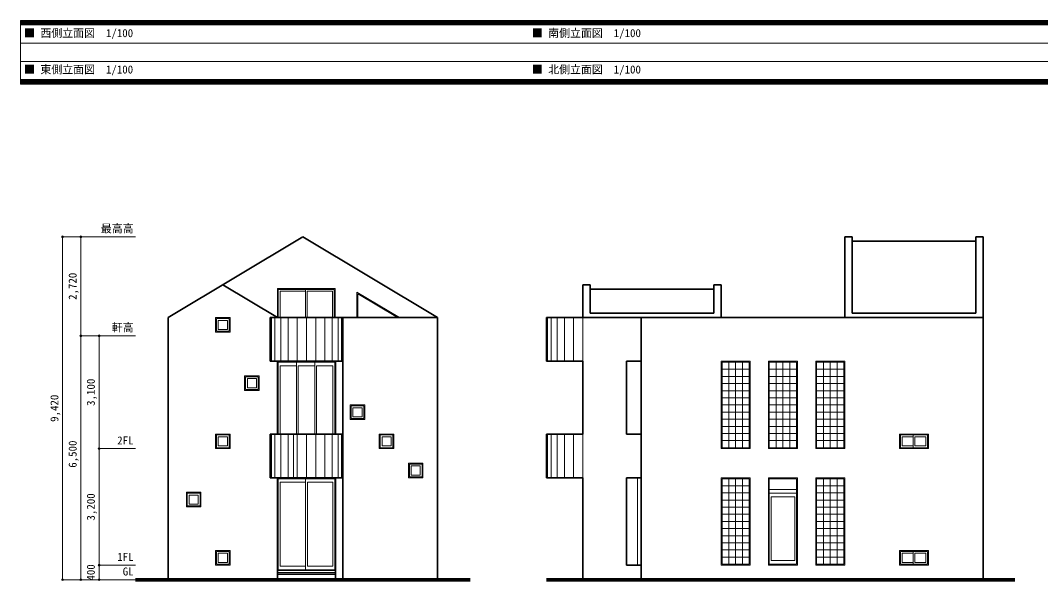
# Model space of a CAD drawing. Units: millimetres, scale not verified. Extents: x 1950 to 57850, y 1000 to 41000.
# Drawn here: x 1950 to 29977, y 25610 to 41000 of the extents above; entities that cross this region are included whole.
import ezdxf
from ezdxf.enums import TextEntityAlignment as Align

# ---------------------------------------------------------------- set-up
doc = ezdxf.new("R2010")
doc.units = ezdxf.units.MM
doc.header["$LTSCALE"] = 100
doc.header["$PDMODE"] = 32
doc.header["$PDSIZE"] = 50
doc.layers.add('(用紙)枠', color=7, linetype='Continuous')
for name, color, linetype, lineweight in [('_8-8_(用紙)枠', 4, 'Continuous', 9), ('_8-f_ﾊｯﾁﾝｸﾞ', 4, 'Continuous', 9), ('家具１', 2, 'Continuous', 35), ('寸法', 4, 'Continuous', 9), ('建具', 7, 'Continuous', 18), ('躯体', 6, 'Continuous', 50), ('ﾊﾟﾀｰﾝ', 4, 'Continuous', 9)]:
    doc.layers.add(name, color=color, linetype=linetype, lineweight=lineweight)
doc.styles.add('ＭＳ ゴシック', font='')
doc.styles.get('ＭＳ ゴシック').set_extended_font_data('MS Gothic')

msp = doc.modelspace()

# ---------------------------------------------------------------- linework, layer by layer
at = {"layer": '_8-8_(用紙)枠'}
for p, q in [((1950, 39250), (1950, 41000)), ((1950, 41000), (57850, 41000)), ((1950, 40875), (57850, 40875)), ((57850, 40375), (1950, 40375)), ((1950, 39875), (57850, 39875)), ((57850, 39375), (1950, 39375)), ((1950, 39250), (57850, 39250))]:
    msp.add_line(p, q, dxfattribs=at)
at = {"layer": '_8-f_ﾊｯﾁﾝｸﾞ'}
for p, q in [((1950, 40990), (57850, 40990)), ((1950, 40980), (57850, 40980)), ((1950, 40970), (57850, 40970)), ((1950, 40960), (57850, 40960)), ((1950, 40950), (57850, 40950)), ((1950, 40940), (57850, 40940)), ((1950, 40930), (57850, 40930)), ((1950, 40920), (57850, 40920)), ((1950, 40910), (57850, 40910)), ((1950, 40900), (57850, 40900)), ((1950, 40890), (57850, 40890)), ((1950, 40880), (57850, 40880)), ((1950, 39370), (57850, 39370)), ((1950, 39360), (57850, 39360)), ((1950, 39350), (57850, 39350)), ((1950, 39340), (57850, 39340)), ((1950, 39330), (57850, 39330)), ((1950, 39320), (57850, 39320)), ((1950, 39310), (57850, 39310)), ((1950, 39300), (57850, 39300)), ((1950, 39290), (57850, 39290)), ((1950, 39280), (57850, 39280)), ((1950, 39270), (57850, 39270)), ((1950, 39260), (57850, 39260))]:
    msp.add_line(p, q, dxfattribs=at)
at = {"layer": '家具１'}
for p, q in [((6010, 32835), (9710, 35055)), ((9710, 35055), (13410, 32835)), ((24600, 35055), (24600, 32835)), ((24600, 35055), (24800, 35055)), ((24800, 35055), (24800, 32955)), ((28200, 35055), (28400, 35055)), ((28200, 35055), (28200, 32955)), ((28400, 35055), (28400, 25635)), ((24800, 34935), (28200, 34935)), ((9010, 32835), (7510, 33735)), ((17400, 33735), (17600, 33735)), ((17400, 33735), (17400, 32835)), ((17600, 33735), (17600, 32955)), ((21000, 33735), (21200, 33735)), ((21000, 33735), (21000, 32955)), ((21200, 33735), (21200, 32835)), ((17600, 33615), (21000, 33615)), ((6010, 32835), (6010, 25635)), ((8810, 32835), (8810, 31635)), ((8810, 32835), (13410, 32835)), ((10810, 32835), (10810, 25635)), ((13410, 32835), (13410, 25635)), ((17400, 32835), (16400, 32835)), ((16400, 32835), (16400, 31635)), ((17400, 32835), (28400, 32835)), ((21000, 32955), (17600, 32955)), ((19000, 32835), (19000, 25635)), ((28200, 32955), (24800, 32955)), ((8810, 31635), (10810, 31635)), ((9010, 31635), (9010, 29635)), ((10610, 31635), (10610, 29635)), ((17400, 31635), (16400, 31635)), ((17400, 31635), (17400, 29635)), ((18600, 31635), (18600, 29635)), ((18600, 31635), (19000, 31635)), ((8810, 29635), (8810, 28435)), ((8810, 29635), (10810, 29635)), ((16400, 29635), (16400, 28435)), ((16400, 29635), (17400, 29635)), ((18600, 29635), (19000, 29635)), ((8810, 28435), (10810, 28435)), ((9010, 28435), (9010, 25635)), ((10610, 28435), (10610, 25635)), ((17400, 28435), (16400, 28435)), ((17400, 28435), (17400, 25635)), ((18600, 28435), (18600, 26035)), ((18600, 28435), (19000, 28435)), ((10810, 25985), (10810, 25635)), ((18600, 26035), (19000, 26035)), ((9010, 25785), (10610, 25785))]:
    msp.add_line(p, q, dxfattribs=at)
at = {"layer": '家具１', "color": 7, "lineweight": 18}
msp.add_line((9010, 25835), (10610, 25835), dxfattribs=at)
at = {"layer": '寸法'}
for p, q in [((5110, 35055), (3110, 35055)), ((3110, 35055), (3110, 25635)), ((3610, 35055), (3610, 25635)), ((5110, 32335), (3610, 32335)), ((4110, 32335), (4110, 25635)), ((5110, 29235), (4110, 29235)), ((5110, 26035), (4110, 26035)), ((5110, 25635), (3110, 25635))]:
    msp.add_line(p, q, dxfattribs=at)
for p in [(3110, 35055), (3610, 35055), (3610, 32335), (4110, 32335), (4110, 29235), (4110, 26035), (3110, 25635), (3610, 25635), (4110, 25635)]:
    msp.add_point(p, dxfattribs=at)
at = {"layer": '建具'}
for p, q in [((9010, 33635), (9010, 32835)), ((9010, 33635), (10595.6, 33635)), ((10595.6, 32835), (10595.6, 33635)), ((9035, 33610), (9035, 32835)), ((9035, 33610), (10570.6, 33610)), ((9085, 33560), (9085, 32835)), ((9085, 33560), (9777.8, 33560)), ((9777.8, 33610), (9777.8, 32835)), ((9827.8, 33560), (9827.8, 32835)), ((9827.8, 33560), (10520.6, 33560)), ((10520.6, 32835), (10520.6, 33560)), ((10570.6, 32835), (10570.6, 33610)), ((11195.6, 33535), (12362.3, 32835)), ((11195.6, 32835), (11195.6, 33535)), ((11220.6, 32835), (11220.6, 33490.8)), ((11220.6, 33490.8), (12313.7, 32835)), ((7710, 32835), (7310, 32835)), ((7310, 32835), (7310, 32435)), ((7685, 32810), (7335, 32810)), ((7335, 32810), (7335, 32460)), ((7685, 32460), (7685, 32810)), ((7710, 32435), (7710, 32835)), ((7635, 32760), (7385, 32760)), ((7385, 32760), (7385, 32510)), ((7635, 32510), (7635, 32760)), ((7310, 32435), (7710, 32435)), ((7335, 32460), (7685, 32460)), ((7385, 32510), (7635, 32510)), ((9035, 31610), (9035, 29635)), ((9035, 31610), (10585, 31610)), ((9085, 31510), (9085, 29635)), ((9085, 31510), (9535, 31510)), ((9535, 31610), (9535, 29635)), ((9585, 31510), (10035, 31510)), ((9585, 31510), (9585, 29635)), ((10035, 31610), (10035, 29635)), ((10085, 31510), (10085, 29635)), ((10085, 31510), (10535, 31510)), ((10535, 31510), (10535, 29635)), ((10585, 31610), (10585, 29635)), ((21200, 31635), (21200, 29235)), ((21200, 31635), (22000, 31635)), ((21225, 31610), (21975, 31610)), ((21225, 31610), (21225, 29260)), ((21975, 31610), (21975, 29260)), ((22000, 31635), (22000, 29235)), ((22500, 31635), (22500, 29235)), ((22500, 31635), (23300, 31635)), ((22525, 31610), (23275, 31610)), ((22525, 31610), (22525, 29260)), ((23275, 31610), (23275, 29260)), ((23300, 31635), (23300, 29235)), ((23800, 31635), (23800, 29235)), ((23800, 31635), (24600, 31635)), ((23825, 31610), (24575, 31610)), ((23825, 31610), (23825, 29260)), ((24575, 31610), (24575, 29260)), ((24600, 31635), (24600, 29235)), ((8510, 31235), (8110, 31235)), ((8110, 31235), (8110, 30835)), ((8485, 31210), (8135, 31210)), ((8135, 31210), (8135, 30860)), ((8435, 31160), (8185, 31160)), ((8185, 31160), (8185, 30910)), ((8435, 30910), (8435, 31160)), ((8485, 30860), (8485, 31210)), ((8510, 30835), (8510, 31235)), ((8110, 30835), (8510, 30835)), ((8135, 30860), (8485, 30860)), ((8185, 30910), (8435, 30910)), ((11410, 30435), (11010, 30435)), ((11010, 30435), (11010, 30035)), ((11385, 30410), (11035, 30410)), ((11035, 30410), (11035, 30060)), ((11335, 30360), (11085, 30360)), ((11085, 30360), (11085, 30110)), ((11335, 30110), (11335, 30360)), ((11385, 30060), (11385, 30410)), ((11410, 30035), (11410, 30435)), ((11010, 30035), (11410, 30035)), ((11035, 30060), (11385, 30060)), ((11085, 30110), (11335, 30110)), ((7710, 29635), (7310, 29635)), ((7310, 29635), (7310, 29235)), ((7685, 29610), (7335, 29610)), ((7335, 29610), (7335, 29260)), ((7635, 29560), (7385, 29560)), ((7385, 29560), (7385, 29310)), ((7635, 29310), (7635, 29560)), ((7685, 29260), (7685, 29610)), ((7710, 29235), (7710, 29635)), ((9451.2, 29635), (9451.2, 28435)), ((12210, 29635), (11810, 29635)), ((11810, 29635), (11810, 29235)), ((12185, 29610), (11835, 29610)), ((11835, 29610), (11835, 29260)), ((12135, 29560), (11885, 29560)), ((11885, 29560), (11885, 29310)), ((12135, 29310), (12135, 29560)), ((12185, 29260), (12185, 29610)), ((12210, 29235), (12210, 29635)), ((26100, 29635), (26100, 29235)), ((26900, 29635), (26100, 29635)), ((26125, 29610), (26125, 29260)), ((26875, 29610), (26125, 29610)), ((26475, 29560), (26175, 29560)), ((26175, 29560), (26175, 29310)), ((26475, 29610), (26475, 29260)), ((26825, 29560), (26525, 29560)), ((26525, 29560), (26525, 29310)), ((26825, 29560), (26825, 29310)), ((26875, 29610), (26875, 29260)), ((26900, 29635), (26900, 29235)), ((7310, 29235), (7710, 29235)), ((7335, 29260), (7685, 29260)), ((7385, 29310), (7635, 29310)), ((11810, 29235), (12210, 29235)), ((11835, 29260), (12185, 29260)), ((11885, 29310), (12135, 29310)), ((21200, 29235), (22000, 29235)), ((21225, 29260), (21975, 29260)), ((22500, 29235), (23300, 29235)), ((22525, 29260), (23275, 29260)), ((23800, 29235), (24600, 29235)), ((23825, 29260), (24575, 29260)), ((26100, 29235), (26900, 29235)), ((26125, 29260), (26875, 29260)), ((26175, 29310), (26475, 29310)), ((26525, 29310), (26825, 29310)), ((13010, 28835), (12610, 28835)), ((12610, 28835), (12610, 28435)), ((12985, 28810), (12635, 28810)), ((12635, 28810), (12635, 28460)), ((12935, 28760), (12685, 28760)), ((12685, 28760), (12685, 28510)), ((12935, 28510), (12935, 28760)), ((12985, 28460), (12985, 28810)), ((13010, 28435), (13010, 28835)), ((9035, 28410), (9035, 25910)), ((9035, 28410), (10585, 28410)), ((9085, 28310), (9785, 28310)), ((9085, 28310), (9085, 26010)), ((9785, 28410), (9785, 25910)), ((9835, 28310), (10535, 28310)), ((9835, 28310), (9835, 26010)), ((10535, 28310), (10535, 26010)), ((10585, 28410), (10585, 25910)), ((12610, 28435), (13010, 28435)), ((12635, 28460), (12985, 28460)), ((12685, 28510), (12935, 28510)), ((18900, 28435), (18900, 26035)), ((21200, 28435), (21200, 26035)), ((21200, 28435), (22000, 28435)), ((21225, 28410), (21975, 28410)), ((21225, 28410), (21225, 26060)), ((21975, 28410), (21975, 26060)), ((22000, 28435), (22000, 26035)), ((22500, 28435), (23300, 28435)), ((22500, 28435), (22500, 26035)), ((22525, 28410), (23275, 28410)), ((22525, 28410), (22525, 26060)), ((23275, 28410), (23275, 26060)), ((23300, 28435), (23300, 26035)), ((23800, 28435), (23800, 26035)), ((23800, 28435), (24600, 28435)), ((23825, 28410), (24575, 28410)), ((23825, 28410), (23825, 26060)), ((24575, 28410), (24575, 26060)), ((24600, 28435), (24600, 26035)), ((6910, 28035), (6510, 28035)), ((6510, 28035), (6510, 27635)), ((6910, 27635), (6910, 28035)), ((22525, 28110), (23275, 28110)), ((6885, 28010), (6535, 28010)), ((6535, 28010), (6535, 27660)), ((6835, 27960), (6585, 27960)), ((6585, 27960), (6585, 27710)), ((6835, 27710), (6835, 27960)), ((6885, 27660), (6885, 28010)), ((22525, 28010), (23275, 28010)), ((22575, 27910), (22575, 26160)), ((22575, 27910), (23225, 27910)), ((23225, 27910), (23225, 26160)), ((6510, 27635), (6910, 27635)), ((6535, 27660), (6885, 27660)), ((6585, 27710), (6835, 27710)), ((7710, 26435), (7310, 26435)), ((7310, 26435), (7310, 26035)), ((7685, 26410), (7335, 26410)), ((7335, 26410), (7335, 26060)), ((7635, 26360), (7385, 26360)), ((7385, 26360), (7385, 26110)), ((7635, 26110), (7635, 26360)), ((7685, 26060), (7685, 26410)), ((7710, 26035), (7710, 26435)), ((26100, 26435), (26100, 26035)), ((26900, 26435), (26100, 26435)), ((26125, 26410), (26125, 26060)), ((26875, 26410), (26125, 26410)), ((26475, 26360), (26175, 26360)), ((26175, 26360), (26175, 26110)), ((26475, 26410), (26475, 26060)), ((26825, 26360), (26525, 26360)), ((26525, 26360), (26525, 26110)), ((26825, 26360), (26825, 26110)), ((26875, 26410), (26875, 26060)), ((26900, 26435), (26900, 26035)), ((7385, 26110), (7635, 26110)), ((22575, 26160), (23225, 26160)), ((26175, 26110), (26475, 26110)), ((26525, 26110), (26825, 26110)), ((7310, 26035), (7710, 26035)), ((7335, 26060), (7685, 26060)), ((9010, 25885), (10610, 25885)), ((9035, 25910), (10585, 25910)), ((9085, 26010), (9785, 26010)), ((9835, 26010), (10535, 26010)), ((21200, 26035), (22000, 26035)), ((21225, 26060), (21975, 26060)), ((22500, 26035), (23300, 26035)), ((22525, 26060), (23275, 26060)), ((23800, 26035), (24600, 26035)), ((23825, 26060), (24575, 26060)), ((26100, 26035), (26900, 26035)), ((26125, 26060), (26875, 26060))]:
    msp.add_line(p, q, dxfattribs=at)
at = {"layer": '建具', "color": 4, "lineweight": 9}
for p, q in [((21225, 31414.2), (21975, 31414.2)), ((21412.5, 31610), (21412.5, 29260)), ((21600, 31610), (21600, 29260)), ((21787.5, 31610), (21787.5, 29260)), ((22525, 31414.2), (23275, 31414.2)), ((22712.5, 31610), (22712.5, 29260)), ((22900, 31610), (22900, 29260)), ((23087.5, 31610), (23087.5, 29260)), ((23825, 31414.2), (24575, 31414.2)), ((24012.5, 31610), (24012.5, 29260)), ((24200, 31610), (24200, 29260)), ((24387.5, 31610), (24387.5, 29260)), ((21225, 31218.3), (21975, 31218.3)), ((22525, 31218.3), (23275, 31218.3)), ((23825, 31218.3), (24575, 31218.3)), ((21225, 31022.5), (21975, 31022.5)), ((22525, 31022.5), (23275, 31022.5)), ((23825, 31022.5), (24575, 31022.5)), ((21225, 30826.7), (21975, 30826.7)), ((21225, 30630.8), (21975, 30630.8)), ((22525, 30826.7), (23275, 30826.7)), ((22525, 30630.8), (23275, 30630.8)), ((23825, 30826.7), (24575, 30826.7)), ((23825, 30630.8), (24575, 30630.8)), ((21225, 30435), (21975, 30435)), ((22525, 30435), (23275, 30435)), ((23825, 30435), (24575, 30435)), ((21225, 30239.2), (21975, 30239.2)), ((21225, 30043.3), (21975, 30043.3)), ((22525, 30239.2), (23275, 30239.2)), ((22525, 30043.3), (23275, 30043.3)), ((23825, 30239.2), (24575, 30239.2)), ((23825, 30043.3), (24575, 30043.3)), ((21225, 29847.5), (21975, 29847.5)), ((22525, 29847.5), (23275, 29847.5)), ((23825, 29847.5), (24575, 29847.5)), ((21225, 29651.7), (21975, 29651.7)), ((21225, 29455.8), (21975, 29455.8)), ((22525, 29651.7), (23275, 29651.7)), ((22525, 29455.8), (23275, 29455.8)), ((23825, 29651.7), (24575, 29651.7)), ((23825, 29455.8), (24575, 29455.8)), ((21412.5, 28410), (21412.5, 26060)), ((21600, 28410), (21600, 26060)), ((21787.5, 28410), (21787.5, 26060)), ((24012.5, 28410), (24012.5, 26060)), ((24200, 28410), (24200, 26060)), ((24387.5, 28410), (24387.5, 26060)), ((21225, 28214.2), (21975, 28214.2)), ((23825, 28214.2), (24575, 28214.2)), ((21225, 28018.3), (21975, 28018.3)), ((21225, 27822.5), (21975, 27822.5)), ((23825, 28018.3), (24575, 28018.3)), ((23825, 27822.5), (24575, 27822.5)), ((21225, 27626.7), (21975, 27626.7)), ((23825, 27626.7), (24575, 27626.7)), ((21225, 27430.8), (21975, 27430.8)), ((21225, 27235), (21975, 27235)), ((23825, 27430.8), (24575, 27430.8)), ((23825, 27235), (24575, 27235)), ((21225, 27039.2), (21975, 27039.2)), ((23825, 27039.2), (24575, 27039.2)), ((21225, 26843.3), (21975, 26843.3)), ((21225, 26647.5), (21975, 26647.5)), ((23825, 26843.3), (24575, 26843.3)), ((23825, 26647.5), (24575, 26647.5)), ((21225, 26451.7), (21975, 26451.7)), ((23825, 26451.7), (24575, 26451.7)), ((21225, 26255.8), (21975, 26255.8)), ((23825, 26255.8), (24575, 26255.8))]:
    msp.add_line(p, q, dxfattribs=at)
at = {"layer": '躯体', "color": 5, "lineweight": 70}
for p, q in [((5110, 25635), (14310, 25635)), ((16400, 25635), (29270, 25635))]:
    msp.add_line(p, q, dxfattribs=at)
at = {"layer": 'ﾊﾟﾀｰﾝ'}
for p, q in [((8844.1, 32835), (8844.1, 31635)), ((8944, 32835), (8944, 31635)), ((9102.9, 32835), (9102.9, 31635)), ((9310, 32835), (9310, 31635)), ((9551.2, 32835), (9551.2, 31635)), ((9810, 32835), (9810, 31635)), ((10068.8, 32835), (10068.8, 31635)), ((10310, 32835), (10310, 31635)), ((10517.1, 32835), (10517.1, 31635)), ((10676, 32835), (10676, 31635)), ((10775.9, 32835), (10775.9, 31635)), ((16434.1, 32835), (16434.1, 31635)), ((16534, 32835), (16534, 31635)), ((16692.9, 32835), (16692.9, 31635)), ((16900, 32835), (16900, 31635)), ((17141.2, 32835), (17141.2, 31635)), ((17400, 32835), (17400, 31635)), ((8844.1, 29635), (8844.1, 28435)), ((8944, 29635), (8944, 28435)), ((9102.9, 29635), (9102.9, 28435)), ((9310, 29635), (9310, 28435)), ((9551.2, 29635), (9551.2, 28435)), ((9810, 29635), (9810, 28435)), ((10068.8, 29635), (10068.8, 28435)), ((10310, 29635), (10310, 28435)), ((10517.1, 29635), (10517.1, 28435)), ((10676, 29635), (10676, 28435)), ((10775.9, 29635), (10775.9, 28435)), ((16434.1, 29635), (16434.1, 28435)), ((16534, 29635), (16534, 28435)), ((16692.9, 29635), (16692.9, 28435)), ((16900, 29635), (16900, 28435)), ((17141.2, 29635), (17141.2, 28435)), ((17400, 29635), (17400, 28435))]:
    msp.add_line(p, q, dxfattribs=at)

# ---------------------------------------------------------------- texts
at = {"layer": '(用紙)枠', "style": 'ＭＳ ゴシック'}
for s, p in [('■ 西側立面図\u30001/100', (2050, 40475)), ('■ 南側立面図\u30001/100', (16000, 40475)), ('■ 東側立面図\u30001/100', (2050, 39475)), ('■ 北側立面図\u30001/100', (16000, 39475))]:
    msp.add_text(s, height=219.9, dxfattribs=at).set_placement(p, align=Align.BOTTOM_LEFT)
at = {"layer": '寸法', "color": 7, "style": 'ＭＳ ゴシック'}
for s, p in [('最高高', (4160, 35105)), ('軒高', (4460, 32385)), ('2FL', (4610, 29285)), ('1FL', (4610, 26085)), ('GL', (4760, 25685))]:
    msp.add_text(s, height=219.9, dxfattribs=at).set_placement(p, align=Align.BOTTOM_LEFT)
for s, p in [('2,720', (3560, 33320)), ('3,100', (4060, 30410)), ('9,420', (3060, 29970)), ('6,500', (3560, 28710)), ('3,200', (4060, 27260)), ('400', (4060, 25610))]:
    msp.add_text(s, height=219.9, rotation=90, dxfattribs=at).set_placement(p, align=Align.BOTTOM_LEFT)

doc.saveas('drawing.dxf')
